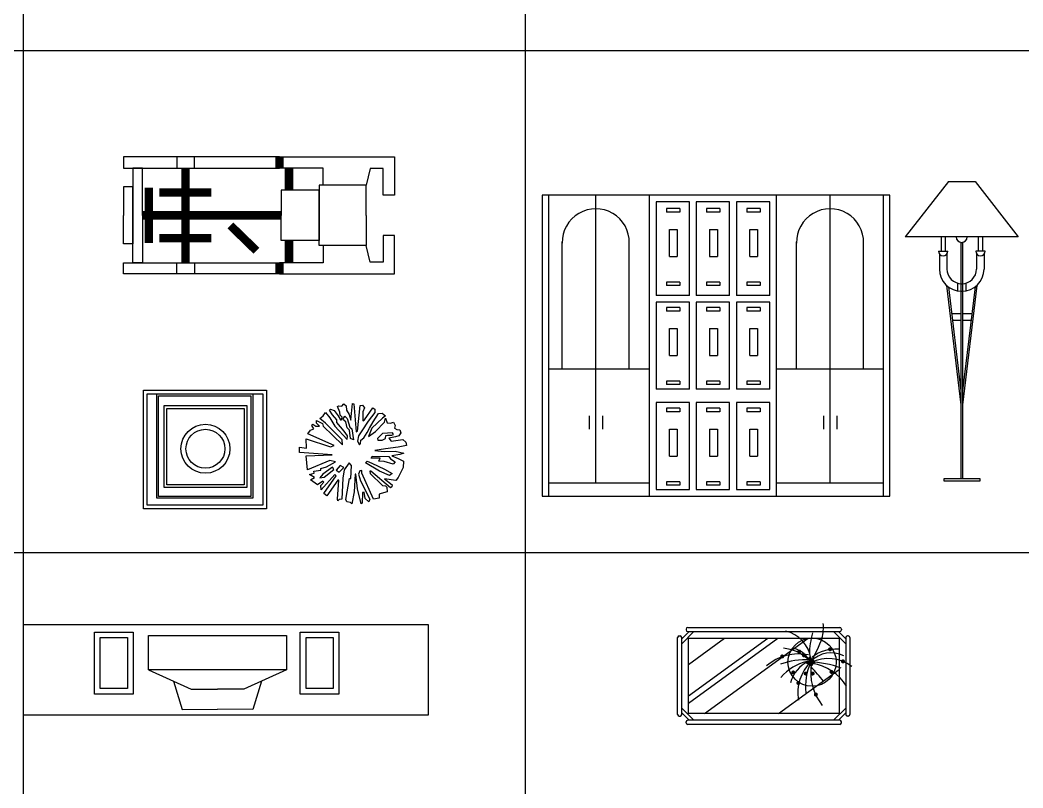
# Model space of a CAD drawing. Extents: x -72339 to 59654, y -38057 to 42097.
# Drawn here: x -60337 to -54344, y 16688 to 21278 of the extents above; entities that cross this region are included whole.
import ezdxf

# ---------------------------------------------------------------- set-up
doc = ezdxf.new("R2010")
doc.units = 0
doc.header["$MEASUREMENT"] = 0
doc.layers.get('0').update_dxf_attribs({"linetype": 'CONTINUOUS'})
doc.layers.add('HUM', color=7, linetype='CONTINUOUS')
doc.styles.add('DIM_FONT', font='SIMPLEX.shx', dxfattribs={"width": 0.8})
doc.styles.get("Standard").update_dxf_attribs({"font": 'TXT', "bigfont": 'HZTXT'})

# ---------------------------------------------------------------- blocks, each defined once
blk = doc.blocks.new('1072')
for p, q in [((179.1, 1565.5), (179.1, 1620.2)), ((179.1, 1620.2), (349.4, 1620.2)), ((519.6, 1620.2), (349.4, 1620.2)), ((519.6, 1565.5), (519.6, 1620.2)), ((66.4, 1507.1), (66.4, 1565.5)), ((66.4, 1565.5), (349.4, 1565.5)), ((349.4, 1565.5), (179.1, 1565.5)), ((632.3, 1565.5), (349.4, 1565.5)), ((349.4, 1565.5), (519.6, 1565.5)), ((632.3, 1507.1), (632.3, 1565.5)), ((349.4, 1507.1), (66.4, 1507.1)), ((349.4, 1507.1), (632.3, 1507.1)), ((198.7, 451.1), (198.7, 677.9)), ((198.7, 677.9), (349.4, 677.9)), ((500, 677.9), (349.4, 677.9)), ((500, 451.1), (500, 677.9)), ((168.7, 451.1), (349.4, 451.1)), ((168.7, 170.4), (168.7, 451.1)), ((349.4, 451.1), (198.7, 451.1)), ((530, 451.1), (349.4, 451.1)), ((349.4, 451.1), (500, 451.1)), ((530, 170.4), (530, 451.1)), ((349.4, 170.4), (168.7, 170.4)), ((349.4, 170.4), (530, 170.4))]:
    blk.add_line(p, q)
for points in [[(66.4, 688.6), (0, 688.6), (0, 1620.2), (66.4, 1620.2), (66.4, 688.6)], [(632.3, 688.6), (698.8, 688.6), (698.8, 1620.2), (632.3, 1620.2), (632.3, 688.6)], [(0, 1302.6), (66.4, 1302.6), (66.4, 1195.5), (0, 1195.5)], [(698.8, 1302.6), (632.3, 1302.6), (632.3, 1195.5), (698.8, 1195.5)]]:
    blk.add_lwpolyline(points, close=True)
at = {"const_width": 50}
for points in [[(349.4, 677.9), (349.4, 1507.1)], [(183.5, 1468.8), (349.4, 1468.8)], [(515.2, 1468.8), (349.4, 1468.8)], [(213.3, 1407), (213.3, 1095.9)], [(485.4, 1407), (485.4, 1095.9)], [(66.4, 1249), (349.4, 1249)], [(632.3, 1249), (349.4, 1249)], [(288.9, 981.5), (137.7, 825.9)], [(0, 688.6), (66.4, 688.6)], [(698.8, 688.6), (632.3, 688.6)], [(66.4, 631.4), (198.7, 631.4)], [(632.3, 631.4), (500, 631.4)]]:
    blk.add_lwpolyline(points, dxfattribs=at)
for points in [[(0, 688.6), (0, 0), (228, 0), (228, 68.1), (70, 68.1), (70, 145.3), (168.7, 170.4), (168.7, 426.8), (66.4, 426.8), (66.4, 688.6), (0, 688.6)], [(698.8, 688.6), (698.8, 0), (470.8, 0), (470.8, 68.1), (628.7, 68.1), (628.7, 145.3), (530, 170.4), (530, 426.8), (632.3, 426.8), (632.3, 688.6), (698.8, 688.6)]]:
    blk.add_lwpolyline(points)
blk = doc.blocks.new('1075')
for p, q in [((0, 542.4), (2416.5, 542.4)), ((0, 0), (0, 542.4)), ((2416.5, 542.4), (2416.5, 0)), ((422.9, 496.3), (654, 496.3)), ((422.9, 125.8), (422.9, 496.3)), ((654, 496.3), (654, 125.8)), ((1653.4, 496.3), (1884.5, 496.3)), ((1653.4, 125.8), (1653.4, 496.3)), ((1884.5, 496.3), (1884.5, 125.8)), ((457, 463.5), (619.8, 463.5)), ((457, 160), (457, 463.5)), ((619.8, 463.5), (619.8, 160)), ((746.5, 475.9), (1570.5, 475.9)), ((746.5, 271.2), (746.5, 475.9)), ((1570.5, 475.9), (1570.5, 271.2)), ((1687.5, 463.5), (1850.3, 463.5)), ((1687.5, 160), (1687.5, 463.5)), ((1850.3, 463.5), (1850.3, 160)), ((1570.5, 271.2), (746.5, 271.2)), ((746.5, 271.2), (1000.9, 155)), ((1570.5, 271.2), (1316.1, 155)), ((895.8, 203), (947.6, 33)), ((1421.1, 203), (1369.4, 33)), ((654, 125.8), (422.9, 125.8)), ((619.8, 160), (457, 160)), ((1000.9, 155), (1158.5, 155)), ((1316.1, 155), (1158.5, 155)), ((1884.5, 125.8), (1653.4, 125.8)), ((1850.3, 160), (1687.5, 160)), ((2416.5, 0), (0, 0)), ((947.6, 33), (1158.5, 34.9)), ((1369.4, 33), (1158.5, 34.9))]:
    blk.add_line(p, q)
blk = doc.blocks.new('M_C57NTX')
for p, q in [((-486.3, 242.8), (-481.3, 242.8)), ((-427.3, 268.4), (-471.3, 224.4)), ((-399, 268.4), (-471.3, 196.1)), ((-445.8, 283.4), (-445.8, 278.4)), ((-435.8, 293.4), (473.1, 293.4)), ((-435.8, 268.4), (473.1, 268.4)), ((436.4, 268.4), (508.7, 196.1)), ((464.7, 268.4), (508.7, 224.4)), ((483.1, 283.4), (483.1, 278.4)), ((523.7, 242.8), (518.7, 242.8)), ((-496.3, -226.1), (-496.3, 232.8)), ((-471.3, -226.1), (-471.3, 232.8)), ((-431.3, 72.4), (-216.6, 228.4)), ((-431.3, -116.3), (43.1, 228.4)), ((-431.3, -159.2), (102.3, 228.4)), ((-336.1, -221.6), (283.4, 228.4)), ((508.7, 232.8), (508.7, -226.1)), ((533.7, 232.8), (533.7, -226.1)), ((106, -221.6), (468.7, 41.8)), ((-486.3, -236.1), (-481.3, -236.1)), ((-399, -261.6), (-471.3, -189.3)), ((-427.3, -261.6), (-471.3, -217.6)), ((436.4, -261.6), (508.7, -189.3)), ((464.7, -261.6), (508.7, -217.6)), ((523.7, -236.1), (518.7, -236.1)), ((-445.8, -276.6), (-445.8, -271.6)), ((473.1, -261.6), (-435.8, -261.6)), ((473.1, -286.6), (-435.8, -286.6)), ((483.1, -276.6), (483.1, -271.6))]:
    blk.add_line(p, q)
blk.add_lwpolyline([(-431.3, -221.6), (-431.3, 228.4), (468.7, 228.4), (468.7, -221.6)], close=True)
at = {"const_width": 12}
for points in [[(123.4, 119.9, 1), (135.4, 119.9, 1)], [(225.1, 149.5, 1), (237.1, 149.5, 1)], [(252.6, 126.5, 1), (264.6, 126.5, 1)], [(409.3, 162.8, 1), (421.3, 162.8, 1)], [(277.3, 83.6, 1), (289.3, 83.6, 1)], [(288.3, 106.6, 1), (300.3, 106.6, 1)], [(293.8, 93.5, 1), (305.8, 93.5, 1)], [(296.6, 73.7, 1), (308.6, 73.7, 1)], [(307.5, 86.9, 1), (319.5, 86.9, 1)], [(486.2, 90.2, 1), (498.2, 90.2, 1)], [(189.4, 24.2, 1), (201.4, 24.2, 1)], [(263.6, 17.6, 1), (275.6, 17.6, 1)], [(304.8, 17.6, 1), (316.8, 17.6, 1)], [(417.5, 27.5, 1), (429.5, 27.5, 1)], [(219.6, -38.5, 1), (231.6, -38.5, 1)], [(324.1, -107.7, 1), (336.1, -107.7, 1)]]:
    blk.add_lwpolyline(points, format="xyb", close=True, dxfattribs=at)
blk.add_circle((307.6, 86), 144.3)
for centre, radius, start, end in [((156.2, 293.1), 219.3, 342.94564, 6.48138), ((-486.3, 232.8), 10, 90, 180), ((-481.3, 232.8), 10, 0, 90), ((-435.8, 283.4), 10, 90, 180), ((-435.8, 278.4), 10, 180, 270), ((108.6, 83.2), 192.6, 6.99045, 78.02836), ((781.4, 125.5), 489.9, 163.85612, 179.11051), ((473.1, 283.4), 10, 0, 90), ((473.1, 278.4), 10, 270, 0), ((518.7, 232.8), 10, 90, 180), ((523.7, 232.8), 10, 0, 90), ((-394.7, 504.4), 810.4, 328.98728, 340.36101), ((228, -157.3), 292.8, 78.55155, 130.98153), ((110, -88), 258.8, 48.7581, 83.8624), ((175.6, 42.4), 126.2, 28.89012, 78.45792), ((421.1, -27.3), 168.8, 62.99086, 135.91017), ((448, -69.4), 232.8, 85.87406, 126.95584), ((279.7, -402.1), 502.4, 88.32856, 108.729), ((343.6, -193.6), 291.3, 103.04524, 139.77663), ((363.8, -83.6), 190.4, 114.09558, 166.29534), ((481.8, -98.4), 259.7, 134.48606, 189.37622), ((613.2, -62), 345.5, 155.08876, 185.96372), ((267.2, -554.8), 642.2, 70.5249, 87.82437), ((624, 27.5), 325.2, 171.24958, 218.23328), ((404.5, -127.5), 234.4, 53.32313, 115.76326), ((268.8, -207.6), 287.3, 31.31505, 82.13779), ((-1013.4, -1156.3), 1790, 39.04877, 42.6799), ((-486.3, -226.1), 10, 180, 270), ((-481.3, -226.1), 10, 270, 0), ((518.7, -226.1), 10, 180, 270), ((523.7, -226.1), 10, 270, 0), ((-435.8, -271.6), 10, 90, 180), ((-435.8, -276.6), 10, 180, 270), ((473.1, -271.6), 10, 0, 90), ((473.1, -276.6), 10, 270, 0)]:
    blk.add_arc(centre, radius, start, end)
at = {"style": 'DIM_FONT', "width": 0.8, "flags": 9}
for tag in ['YSIZE', 'XSIZE']:
    blk.add_attdef(tag, (0, 0), '', height=0.5, dxfattribs=at)
blk = doc.blocks.new('M_K10GVH')
at = {"color": 255, "linetype": 'Continuous'}
for p, q in [((0, 1800), (0, 0)), ((2077, 1800), (0, 1800)), ((40, 0), (40, 1800)), ((320, 80), (320, 1800)), ((640, 0), (640, 1800)), ((1400, 0), (1400, 1800)), ((1720, 80), (1720, 1800)), ((2040, 0), (2040, 1800)), ((2077, 0), (2077, 1800)), ((120, 760), (120, 1520)), ((520, 760), (520, 1520)), ((1520, 760), (1520, 1520)), ((1920, 760), (1920, 1520)), ((640, 760), (40, 760)), ((2040, 760), (1400, 760)), ((280, 480), (280, 400)), ((360, 480), (360, 400)), ((1680, 480), (1680, 400)), ((1760, 480), (1760, 400)), ((40, 80), (640, 80)), ((1400, 80), (2040, 80)), ((0, 0), (2077, 0))]:
    blk.add_line(p, q, dxfattribs=at)
at = {"color": 7, "linetype": 'Continuous'}
for p, q in [((680, 1760), (680, 1200)), ((880, 1760), (680, 1760)), ((880, 1200), (880, 1760)), ((920, 1760), (920, 1200)), ((1120, 1760), (920, 1760)), ((1120, 1200), (1120, 1760)), ((1160, 1760), (1160, 1200)), ((1360, 1760), (1160, 1760)), ((1360, 1200), (1360, 1760)), ((823.1, 1719.8), (743.1, 1719.8)), ((743.1, 1719.8), (743.1, 1698.7)), ((823.1, 1698.7), (743.1, 1698.7)), ((823.1, 1719.8), (823.1, 1698.7)), ((1062, 1719.8), (982, 1719.8)), ((982, 1719.8), (982, 1698.7)), ((1062, 1698.7), (982, 1698.7)), ((1062, 1719.8), (1062, 1698.7)), ((1303.1, 1719.8), (1223.1, 1719.8)), ((1223.1, 1719.8), (1223.1, 1698.7)), ((1303.1, 1698.7), (1223.1, 1698.7)), ((1303.1, 1719.8), (1303.1, 1698.7)), ((760, 1433.4), (760, 1593.4)), ((760, 1593.4), (806.5, 1593.4)), ((806.5, 1593.4), (806.5, 1433.4)), ((1000, 1593.4), (1046.5, 1593.4)), ((1000, 1593.4), (1000, 1433.4)), ((1046.5, 1593.4), (1046.5, 1433.4)), ((1240, 1433.4), (1240, 1593.4)), ((1240, 1593.4), (1286.5, 1593.4)), ((1286.5, 1593.4), (1286.5, 1433.4)), ((760, 1433.4), (806.5, 1433.4)), ((1000, 1433.4), (1046.5, 1433.4)), ((1240, 1433.4), (1286.5, 1433.4)), ((823.1, 1279.8), (743.1, 1279.8)), ((743.1, 1279.8), (743.1, 1258.7)), ((823.1, 1258.7), (743.1, 1258.7)), ((823.1, 1279.8), (823.1, 1258.7)), ((1062, 1279.8), (982, 1279.8)), ((982, 1279.8), (982, 1258.7)), ((1062, 1258.7), (982, 1258.7)), ((1062, 1279.8), (1062, 1258.7)), ((1303.1, 1279.8), (1223.1, 1279.8)), ((1223.1, 1279.8), (1223.1, 1258.7)), ((1303.1, 1258.7), (1223.1, 1258.7)), ((1303.1, 1279.8), (1303.1, 1258.7)), ((880, 1200), (680, 1200)), ((1120, 1200), (920, 1200)), ((1360, 1200), (1160, 1200)), ((880, 1160), (680, 1160)), ((680, 1160), (680, 640)), ((880, 640), (880, 1160)), ((920, 1160), (920, 640)), ((1120, 1160), (920, 1160)), ((1120, 640), (1120, 1160)), ((1160, 1160), (1160, 640)), ((1360, 1160), (1160, 1160)), ((1360, 640), (1360, 1160)), ((743.1, 1127.9), (743.1, 1106.8)), ((823.1, 1127.9), (743.1, 1127.9)), ((823.1, 1106.8), (743.1, 1106.8)), ((823.1, 1127.9), (823.1, 1106.8)), ((982, 1127.9), (982, 1106.8)), ((1062, 1127.9), (982, 1127.9)), ((1062, 1106.8), (982, 1106.8)), ((1062, 1127.9), (1062, 1106.8)), ((1223.1, 1127.9), (1223.1, 1106.8)), ((1303.1, 1127.9), (1223.1, 1127.9)), ((1303.1, 1106.8), (1223.1, 1106.8)), ((1303.1, 1127.9), (1303.1, 1106.8)), ((760, 841.6), (760, 1001.6)), ((760, 1001.6), (806.5, 1001.6)), ((806.5, 1001.6), (806.5, 841.6)), ((1000, 1001.6), (1000, 841.6)), ((1000, 1001.6), (1046.5, 1001.6)), ((1046.5, 1001.6), (1046.5, 841.6)), ((1240, 841.6), (1240, 1001.6)), ((1240, 1001.6), (1286.5, 1001.6)), ((1286.5, 1001.6), (1286.5, 841.6)), ((760, 841.6), (806.5, 841.6)), ((1000, 841.6), (1046.5, 841.6)), ((1240, 841.6), (1286.5, 841.6)), ((823.1, 687.9), (743.1, 687.9)), ((743.1, 687.9), (743.1, 666.8)), ((823.1, 666.8), (743.1, 666.8)), ((823.1, 687.9), (823.1, 666.8)), ((1062, 687.9), (982, 687.9)), ((982, 687.9), (982, 666.8)), ((1062, 666.8), (982, 666.8)), ((1062, 687.9), (1062, 666.8)), ((1303.1, 687.9), (1223.1, 687.9)), ((1223.1, 687.9), (1223.1, 666.8)), ((1303.1, 666.8), (1223.1, 666.8)), ((1303.1, 687.9), (1303.1, 666.8)), ((880, 640), (680, 640)), ((1120, 640), (920, 640)), ((1360, 640), (1160, 640)), ((880, 560), (680, 560)), ((680, 560), (680, 40)), ((880, 40), (880, 560)), ((920, 560), (920, 40)), ((1120, 560), (920, 560)), ((1120, 40), (1120, 560)), ((1160, 560), (1160, 40)), ((1360, 560), (1160, 560)), ((1360, 40), (1360, 560)), ((823.1, 526.3), (743.1, 526.3)), ((743.1, 526.3), (743.1, 505.2)), ((823.1, 505.2), (743.1, 505.2)), ((823.1, 526.3), (823.1, 505.2)), ((1062, 526.3), (982, 526.3)), ((982, 526.3), (982, 505.2)), ((1062, 505.2), (982, 505.2)), ((1062, 526.3), (1062, 505.2)), ((1303.1, 526.3), (1223.1, 526.3)), ((1223.1, 526.3), (1223.1, 505.2)), ((1303.1, 505.2), (1223.1, 505.2)), ((1303.1, 526.3), (1303.1, 505.2)), ((760, 240), (760, 400)), ((760, 400), (806.5, 400)), ((806.5, 400), (806.5, 240)), ((1000, 400), (1000, 240)), ((1000, 400), (1046.5, 400)), ((1046.5, 400), (1046.5, 240)), ((1240, 240), (1240, 400)), ((1240, 400), (1286.5, 400)), ((1286.5, 400), (1286.5, 240)), ((760, 240), (806.5, 240)), ((1000, 240), (1046.5, 240)), ((1240, 240), (1286.5, 240)), ((823.1, 86.3), (743.1, 86.3)), ((743.1, 86.3), (743.1, 65.2)), ((823.1, 65.2), (743.1, 65.2)), ((823.1, 86.3), (823.1, 65.2)), ((1062, 86.3), (982, 86.3)), ((982, 86.3), (982, 65.2)), ((1062, 65.2), (982, 65.2)), ((1062, 86.3), (1062, 65.2)), ((1303.1, 86.3), (1223.1, 86.3)), ((1223.1, 86.3), (1223.1, 65.2)), ((1303.1, 65.2), (1223.1, 65.2)), ((1303.1, 86.3), (1303.1, 65.2)), ((680, 40), (880, 40)), ((920, 40), (1120, 40)), ((1160, 40), (1360, 40))]:
    blk.add_line(p, q, dxfattribs=at)
for centre in [(320, 1518), (1720.1, 1518)]:
    blk.add_arc(centre, 200.1, 358.74949, 181.46712, dxfattribs=at)
at = {"width": 0.8, "flags": 9}
for tag in ['YSIZE', 'XSIZE']:
    blk.add_attdef(tag, (0, 0), '', height=0.5, dxfattribs=at)
blk = doc.blocks.new('M_K25CBX')
for p, q in [((-80.3, 1791.8), (-338.5, 1460.1)), ((-80.3, 1791.8), (78, 1791.8)), ((78, 1791.8), (336.2, 1460.1)), ((336.2, 1460.1), (-338.5, 1460.1)), ((-124.4, 1460.1), (-124.4, 1375.3)), ((-99.4, 1460.1), (-99.4, 1375.3)), ((97.1, 1460.1), (97.1, 1375.3)), ((122.1, 1460.1), (122.1, 1375.3)), ((-6.2, 1427.5), (-6.2, 16.4)), ((3.8, 1427.5), (3.8, 16.4)), ((-140.4, 1375.3), (-84.3, 1375.3)), ((-134.4, 1357.9), (-134.4, 1267.9)), ((-89.4, 1359.2), (-89.4, 1267.9)), ((138.1, 1375.3), (82, 1375.3)), ((87.1, 1359.2), (87.1, 1267.9)), ((132.1, 1357.9), (132.1, 1267.9)), ((-91.5, 1170), (-6.2, 456.6)), ((-80.4, 1160.8), (-6.2, 540.7)), ((-26.2, 1183.3), (-26.2, 1137)), ((89.2, 1170), (3.8, 456.6)), ((78.1, 1160.8), (3.8, 540.7)), ((23.8, 1183.3), (23.8, 1137)), ((-6.2, 999.5), (-61.1, 999.5)), ((-6.2, 959.5), (-56.3, 959.5)), ((58.8, 999.5), (3.8, 999.5)), ((54, 959.5), (3.8, 959.5))]:
    blk.add_line(p, q)
blk.add_lwpolyline([(-105.9, 0), (-105.9, 15.9), (105.9, 15.9), (105.9, 0)], close=True)
for centre, radius, end in [((-1.2, 1460.1), 33, 0), ((-112.4, 1375.3), 28, 0), ((110, 1375.3), 28, 360), ((-1.2, 1267.9), 133.2, 0), ((-1.2, 1267.9), 88.2, 0)]:
    blk.add_arc(centre, radius, 180, end)
at = {"style": 'DIM_FONT', "width": 0.8, "flags": 9}
for tag in ['YSIZE', 'XSIZE']:
    blk.add_attdef(tag, (0, 0), '', height=0.5, dxfattribs=at)
blk = doc.blocks.new('1067')
for points in [[(0, 0), (734.1, 0), (734.1, -708.3), (0, -708.3)], [(21.6, -21.6), (712.5, -21.6), (712.5, -686.6), (21.6, -686.6)], [(79.4, -21.6), (653, -21.6), (653, -645.2), (79.4, -645.2)], [(90.2, -32.4), (642.1, -32.4), (642.1, -634.4), (90.2, -634.4)], [(122.7, -91.9), (616.9, -91.9), (616.9, -582.1), (122.7, -582.1)], [(138.9, -108.1), (600.7, -108.1), (600.7, -565.9), (138.9, -565.9)], [(1370.4, -105.3), (1382.1, -113.4), (1382.1, -133.2), (1342.4, -184.6), (1305, -241.7), (1284, -273.2), (1279.3, -304.7), (1289.8, -326.9), (1296.9, -317.6), (1299.2, -298.9), (1316.7, -283.7), (1336.6, -252.2), (1349.4, -226.6), (1372.7, -188.1), (1404.3, -139.1), (1426.5, -136.7), (1445.1, -151.9), (1428.8, -165.9), (1364.6, -226.6), (1344.7, -275.6), (1385.6, -246.4), (1440.5, -190.4), (1445.1, -167.1), (1456.8, -193.9), (1475.5, -197.4), (1493, -191.6), (1504.7, -211.4), (1498.8, -226.6), (1512.8, -233.6), (1531.5, -235.9), (1538.5, -254.6), (1525.7, -273.2), (1505.8, -277.9), (1466.1, -287.2), (1480.2, -303.6), (1549, -294.2), (1566.6, -310.6), (1571.2, -329.2), (1521, -339.7), (1446.3, -349.1), (1382.1, -359.6), (1437, -366.6), (1504.7, -363.1), (1554.9, -375.9), (1531.5, -384.1), (1483.7, -392.2), (1521, -407.4), (1553.7, -423.7), (1552.5, -461.1), (1521, -520.5), (1508.2, -539.2), (1439.3, -529.9), (1486, -564.9), (1483.7, -576.5), (1476.7, -583.5), (1357.6, -483.2), (1352.9, -484.4), (1354.1, -497.2), (1427.6, -568.4), (1445.1, -570.7), (1453.3, -580), (1455.6, -608), (1419.4, -616.2), (1407.8, -620.9), (1407.8, -645.4), (1373.9, -650), (1303.9, -496), (1303.9, -479.7), (1292.2, -480.9), (1285.2, -500.7), (1295.7, -540.4), (1352.9, -650), (1345.9, -666.4), (1324.9, -647.7), (1317.9, -609.2), (1308.5, -611.5), (1307.4, -674.5), (1300.4, -678), (1279.3, -589.4), (1268.8, -501.9), (1264.2, -501.9), (1259.5, -608), (1244.3, -679.2), (1237.3, -671), (1215.1, -666.4), (1208.1, -653.5), (1231.5, -526.4), (1239.6, -526.4), (1242, -450.6), (1229.1, -433.1), (1199.9, -476.2), (1190.6, -525.2), (1184.8, -651.2), (1169.6, -653.5), (1161.4, -661.7), (1159.1, -650), (1167.3, -536.9), (1160.3, -538), (1094.9, -631.4), (1077.4, -616.2), (1152.1, -512.4), (1143.9, -503), (1061, -595.2), (1058.7, -569.5), (1077.4, -548.5), (1071.5, -542.7), (1038.8, -564.9), (998, -534.5), (1022.5, -520.5), (992.1, -503), (1020.1, -496), (1017.8, -483.2), (1058.7, -477.4), (1058.7, -468), (1093.7, -457.6), (1146.2, -427.2), (1112.4, -419.1), (979.3, -476.2), (971.1, -391.1), (1127.6, -385.2), (932.6, -372.4), (931.4, -340.9), (974.6, -345.6), (972.3, -289.6), (1117.1, -338.6), (1139.2, -330.4), (982.8, -260.4), (996.8, -239.4), (1017.8, -231.2), (1005, -211.4), (1010.8, -202.1), (1029.5, -213.7), (1051.7, -213.7), (1034.2, -197.4), (1033, -181.1), (1069.2, -198.6), (1072.7, -213.7), (1189.4, -326.9), (1187.1, -296.6), (1087.9, -196.2), (1052.8, -168.2), (1072.7, -151.9), (1086.7, -133.2), (1113.6, -164.7), (1142.7, -213.7), (1217.5, -294.2), (1218.6, -272.1), (1198.8, -245.2), (1155.6, -192.7), (1154.4, -177.6), (1129.9, -147.2), (1111.2, -118.1), (1117.1, -112.3), (1139.2, -121.6), (1163.8, -151.9), (1176.6, -176.4), (1182.4, -177.6), (1187.1, -161.2), (1175.4, -148.4), (1173.1, -130.9), (1159.1, -97.1), (1167.3, -92.4), (1185.9, -95.9), (1197.6, -81.9), (1210.5, -92.4), (1212.8, -119.3), (1229.1, -144.9), (1239.6, -178.7), (1247.8, -79.6), (1257.2, -81.9), (1271.2, -247.6), (1278.2, -245.2), (1294.5, -91.3), (1308.5, -88.9), (1320.2, -104.1), (1309.7, -129.7), (1310.9, -183.4), (1320.2, -176.4)], [(1203.3, -154.1), (1217.5, -169.4), (1232.6, -219.6), (1245.5, -231.2), (1254.8, -295.4), (1237.3, -288.4), (1231.5, -238.2), (1217.5, -225.4), (1209.3, -189.2), (1191.8, -175.2), (1203.3, -154.1)], [(1487.2, -254.6), (1428.8, -259.2), (1397.3, -288.4), (1400.8, -297.7), (1425.3, -297.7), (1446.3, -288.4), (1448.6, -270.9), (1458, -268.6), (1483.7, -267.4), (1493, -265.1)], [(1491.8, -441.2), (1438.1, -424.9), (1405.4, -423.7), (1413.6, -406.2), (1359.9, -405.1), (1366.9, -394.6), (1466.1, -395.7), (1476.7, -409.7), (1504.7, -428.4)], [(1129.4, -459.9), (1071.5, -501.9), (1052.8, -524), (1078.5, -519.4), (1138.1, -473.9), (1129.4, -459.9)], [(1175.4, -450.6), (1152.1, -477.4), (1168.4, -489), (1196.4, -462.2)], [(1470.8, -508.9), (1410.1, -484.4), (1326, -434.2), (1336.6, -423.7), (1363.4, -436.6), (1440.5, -471.5), (1484.8, -497.2)]]:
    blk.add_lwpolyline(points, close=True)
for radius in [146.4, 116.3]:
    blk.add_circle((369.8, -349.6), radius)

msp = doc.modelspace()

# ---------------------------------------------------------------- linework, layer by layer
for p, q in [((-60316, 12096.7), (-60316, 42096.7)), ((-57316, 12096.7), (-57316, 30096.7)), ((-72316, 21096.7), (-48316, 21096.7)), ((-66316, 18096.7), (-57316, 18096.7)), ((-57316, 18096.7), (-18316, 18096.7))]:
    msp.add_line(p, q)

# ---------------------------------------------------------------- block references
for name, p in [('M_K25CBX', (-54708.8, 18522.2)), ('M_K10GVH', (-57216.9, 18432.2)), ('M_C57NTX', (-55912, 17354.5))]:
    msp.add_blockref(name, p)
at = {"layer": 'HUM', "rotation": 90}
msp.add_blockref('1072', (-58098.9, 19761.6), dxfattribs=at)
at = {"layer": 'HUM'}
for name, p in [('1067', (-59599.5, 19065.4, 317.5)), ('1075', (-60316, 17123.8))]:
    msp.add_blockref(name, p, dxfattribs=at)

doc.saveas('drawing.dxf')
